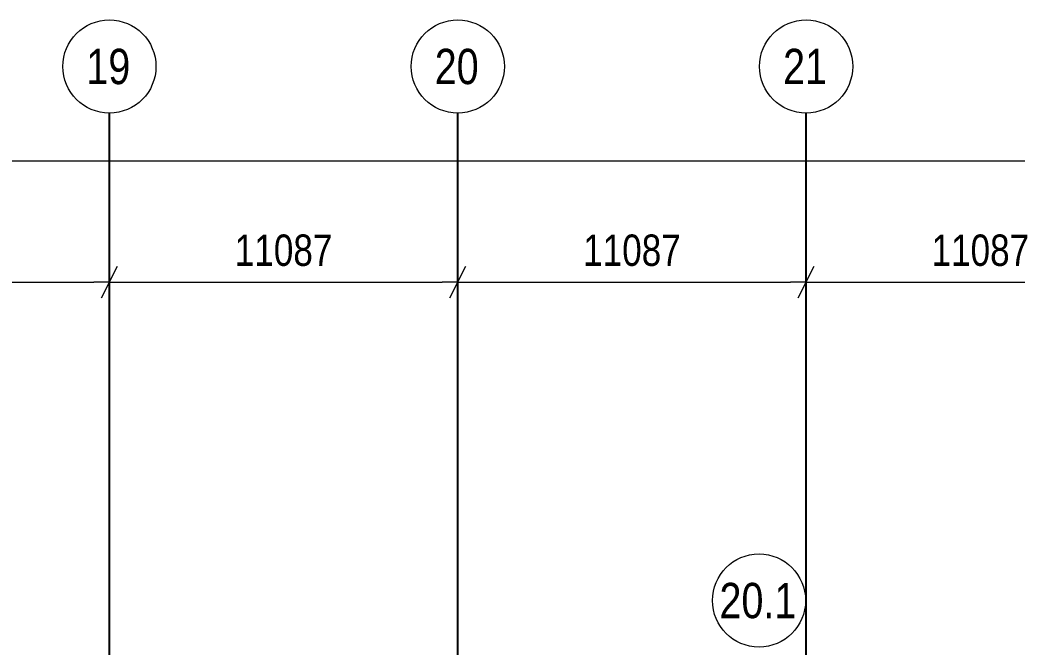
# Model space of a CAD drawing. Header units: millimetres. Extents: x -677815 to 476396, y -125373 to 39000.
# Drawn here: x 195493 to 227226, y 19027 to 38995 of the extents above; entities that cross this region are included whole.
import ezdxf
from ezdxf.enums import TextEntityAlignment as Align

# ---------------------------------------------------------------- set-up
doc = ezdxf.new("R2010")
doc.units = ezdxf.units.MM
doc.linetypes.add('Xref building Toll$0$Grid Line', pattern=[22.225, 12.7, -3.175, 3.175, -3.175])
for name, color, linetype, lineweight in [('AM_BOR', 4, 'Continuous', 25), ('Xref building Toll$0$annotation - dimensions', 7, 'Continuous', 0), ('Xref building Toll$0$annotation - text', 7, 'Continuous', 0)]:
    doc.layers.add(name, color=color, linetype=linetype, lineweight=lineweight)
doc.layers.add('Xref building Toll$0$S-GRID', color=8, linetype='Continuous')
doc.styles.add('Xref building Toll$0$1 200 sub headings', font='arial.ttf', dxfattribs={"width": 0.821429, "height": 560})
doc.styles.add('Xref building Toll$0$1 500 general', font='arial.ttf', dxfattribs={"width": 0.870588, "height": 850})
doc.styles.add('Xref building Toll$0$1 500 general_0', font='arial.ttf', dxfattribs={"width": 0.870588})
doc.dimstyles.new('Xref building Toll$0$1 500', dxfattribs={"dimtxt": 850, "dimasz": 425, "dimexe": 425, "dimexo": 0.0625, "dimgap": 425, "dimtad": 1, "dimdec": 0, "dimzin": 11, "dimdsep": 46, "dimtxsty": 'Xref building Toll$0$1 500 general', "dimblk": 'Xref building Toll$0$_Oblique_2.0', "dimcen": 0.09, "dimclrd": 256, "dimclre": 256, "dimadec": 4, "dimazin": 3, "dimtfac": 1, "dimtdec": 0, "dimtmove": 2, "dimatfit": 1, "dimldrblk": 'Xref building Toll$0$TerminatorOpen_2.0', "dimfxl": 1700, "dimfxlon": 1, "dimfrac": 2, "dimtolj": 1, "dimtzin": 11, "dimlwd": 0, "dimlwe": 0, "dimarcsym": 0})

# ---------------------------------------------------------------- blocks, each defined once
blk = doc.blocks.new('*U142')
at = {"layer": 'Xref building Toll$0$annotation - text', "linetype": 'Continuous', "lineweight": 13}
blk.add_circle((0, 0), 0.732, dxfattribs=at)
at = {"layer": 'Xref building Toll$0$annotation - text', "style": 'Xref building Toll$0$1 200 sub headings', "width": 0.8}
blk.add_text('19', height=0.5556, dxfattribs=at).set_placement((-0.017, 0), align=Align.MIDDLE_CENTER)
blk = doc.blocks.new('*U143')
at = {"layer": 'Xref building Toll$0$annotation - text', "linetype": 'Continuous', "lineweight": 13}
blk.add_circle((0, 0), 0.732, dxfattribs=at)
at = {"layer": 'Xref building Toll$0$annotation - text', "style": 'Xref building Toll$0$1 200 sub headings', "width": 0.8}
blk.add_text('20', height=0.5556, dxfattribs=at).set_placement((-0.017, 0), align=Align.MIDDLE_CENTER)
blk = doc.blocks.new('*U144')
at = {"layer": 'Xref building Toll$0$annotation - text', "linetype": 'Continuous', "lineweight": 13}
blk.add_circle((0, 0), 0.732, dxfattribs=at)
at = {"layer": 'Xref building Toll$0$annotation - text', "style": 'Xref building Toll$0$1 200 sub headings', "width": 0.8}
blk.add_text('21', height=0.5556, dxfattribs=at).set_placement((-0.017, 0), align=Align.MIDDLE_CENTER)
blk = doc.blocks.new('*U156')
at = {"layer": 'Xref building Toll$0$annotation - text', "linetype": 'Continuous', "lineweight": 13}
blk.add_circle((0, 0), 0.732, dxfattribs=at)
at = {"layer": 'Xref building Toll$0$annotation - text', "linetype": 'Continuous', "lineweight": 13, "style": 'Xref building Toll$0$1 200 sub headings', "width": 0.8}
blk.add_text('20.1', height=0.5556, dxfattribs=at).set_placement((-0.017, 0), align=Align.MIDDLE_CENTER)
blk = doc.blocks.new('Xref building Toll$0$_Oblique_2.0')
at = {"color": 0, "linetype": 'ByBlock', "lineweight": -2}
for p, q in [((0.5, 1), (-0.5, -1)), ((0, 0), (-1, 0))]:
    blk.add_line(p, q, dxfattribs=at)
blk = doc.blocks.new('*D184')
at = {"layer": 'Defpoints', "color": 0, "linetype": 'Continuous', "transparency": 16777216}
for p in [(-302993, 270238), (-32993, 270161), (-32993, 269803)]:
    blk.add_point(p, dxfattribs=at)
at = {"layer": 'Xref building Toll$0$annotation - dimensions', "linetype": 'Continuous', "lineweight": 0, "transparency": 16777216}
for p, q in [((-302993, 270238), (-302993, 269303)), ((-32993, 270160), (-32993, 269303)), ((-302493, 269803), (-33493, 269803))]:
    blk.add_line(p, q, dxfattribs=at)
at = {"layer": 'Xref building Toll$0$annotation - dimensions', "linetype": 'Continuous', "lineweight": 0, "transparency": 16777216, "xscale": 500, "yscale": 500, "zscale": 500, "rotation": 180}
blk.add_blockref('Xref building Toll$0$_Oblique_2.0', (-302993, 269803), dxfattribs=at)
at = {"layer": 'Xref building Toll$0$annotation - dimensions', "linetype": 'Continuous', "lineweight": 0, "transparency": 16777216, "xscale": 500, "yscale": 500, "zscale": 500}
blk.add_blockref('Xref building Toll$0$_Oblique_2.0', (-32993, 269803), dxfattribs=at)
at = {"layer": 'Xref building Toll$0$annotation - dimensions', "color": 0, "linetype": 'Continuous', "lineweight": 0, "transparency": 16777216, "insert": (-167993, 270814), "char_height": 1000, "attachment_point": 5, "style": 'Xref building Toll$0$1 500 general_0'}
blk.add_mtext('\\A1;\\H1x;\\W0.8;270000', dxfattribs=at)
blk = doc.blocks.new('Xref building Toll$0$TerminatorOpen_2.0')
at = {"color": 0, "linetype": 'ByBlock', "lineweight": -2}
for q in [(-1, 1), (-1, 0), (-1, -1)]:
    blk.add_line((0, 0), q, dxfattribs=at)
blk = doc.blocks.new('*D171')
at = {"layer": 'Defpoints', "color": 0, "linetype": 'Continuous', "transparency": 16777216}
for p in [(-115740, 271330), (-104653, 271330), (-104653, 265945)]:
    blk.add_point(p, dxfattribs=at)
at = {"layer": 'Xref building Toll$0$annotation - dimensions', "linetype": 'Continuous', "lineweight": 0, "transparency": 16777216}
for p, q in [((-115740, 267945), (-115740, 265445)), ((-104653, 267945), (-104653, 265445)), ((-115240, 265945), (-105153, 265945))]:
    blk.add_line(p, q, dxfattribs=at)
at = {"layer": 'Xref building Toll$0$annotation - dimensions', "linetype": 'Continuous', "lineweight": 0, "transparency": 16777216, "xscale": 500, "yscale": 500, "zscale": 500, "rotation": 180}
blk.add_blockref('Xref building Toll$0$_Oblique_2.0', (-115740, 265945), dxfattribs=at)
at = {"layer": 'Xref building Toll$0$annotation - dimensions', "linetype": 'Continuous', "lineweight": 0, "transparency": 16777216, "xscale": 500, "yscale": 500, "zscale": 500}
blk.add_blockref('Xref building Toll$0$_Oblique_2.0', (-104653, 265945), dxfattribs=at)
at = {"layer": 'Xref building Toll$0$annotation - dimensions', "color": 0, "linetype": 'Continuous', "lineweight": 0, "transparency": 16777216, "insert": (-110196, 266955), "char_height": 1000, "attachment_point": 5, "style": 'Xref building Toll$0$1 500 general_0'}
blk.add_mtext('\\A1;\\H1x;\\W0.8;11087', dxfattribs=at)
blk = doc.blocks.new('*D172')
at = {"layer": 'Defpoints', "color": 0, "linetype": 'Continuous', "transparency": 16777216}
for p in [(-104653, 271330), (-93566, 271330), (-93566, 265945)]:
    blk.add_point(p, dxfattribs=at)
at = {"layer": 'Xref building Toll$0$annotation - dimensions', "linetype": 'Continuous', "lineweight": 0, "transparency": 16777216}
for p, q in [((-104653, 267945), (-104653, 265445)), ((-93566, 267945), (-93566, 265445)), ((-104153, 265945), (-94066, 265945))]:
    blk.add_line(p, q, dxfattribs=at)
at = {"layer": 'Xref building Toll$0$annotation - dimensions', "linetype": 'Continuous', "lineweight": 0, "transparency": 16777216, "xscale": 500, "yscale": 500, "zscale": 500, "rotation": 180}
blk.add_blockref('Xref building Toll$0$_Oblique_2.0', (-104653, 265945), dxfattribs=at)
at = {"layer": 'Xref building Toll$0$annotation - dimensions', "linetype": 'Continuous', "lineweight": 0, "transparency": 16777216, "xscale": 500, "yscale": 500, "zscale": 500}
blk.add_blockref('Xref building Toll$0$_Oblique_2.0', (-93566, 265945), dxfattribs=at)
at = {"layer": 'Xref building Toll$0$annotation - dimensions', "color": 0, "linetype": 'Continuous', "lineweight": 0, "transparency": 16777216, "insert": (-99109, 266955), "char_height": 1000, "attachment_point": 5, "style": 'Xref building Toll$0$1 500 general_0'}
blk.add_mtext('\\A1;\\H1x;\\W0.8;11087', dxfattribs=at)
blk = doc.blocks.new('*D173')
at = {"layer": 'Defpoints', "color": 0, "linetype": 'Continuous', "transparency": 16777216}
for p in [(-93566, 271330), (-82479, 271330), (-82479, 265945)]:
    blk.add_point(p, dxfattribs=at)
at = {"layer": 'Xref building Toll$0$annotation - dimensions', "linetype": 'Continuous', "lineweight": 0, "transparency": 16777216}
for p, q in [((-93566, 267945), (-93566, 265445)), ((-82479, 267945), (-82479, 265445)), ((-93066, 265945), (-82979, 265945))]:
    blk.add_line(p, q, dxfattribs=at)
at = {"layer": 'Xref building Toll$0$annotation - dimensions', "linetype": 'Continuous', "lineweight": 0, "transparency": 16777216, "xscale": 500, "yscale": 500, "zscale": 500, "rotation": 180}
blk.add_blockref('Xref building Toll$0$_Oblique_2.0', (-93566, 265945), dxfattribs=at)
at = {"layer": 'Xref building Toll$0$annotation - dimensions', "linetype": 'Continuous', "lineweight": 0, "transparency": 16777216, "xscale": 500, "yscale": 500, "zscale": 500}
blk.add_blockref('Xref building Toll$0$_Oblique_2.0', (-82479, 265945), dxfattribs=at)
at = {"layer": 'Xref building Toll$0$annotation - dimensions', "color": 0, "linetype": 'Continuous', "lineweight": 0, "transparency": 16777216, "insert": (-88022, 266955), "char_height": 1000, "attachment_point": 5, "style": 'Xref building Toll$0$1 500 general_0'}
blk.add_mtext('\\A1;\\H1x;\\W0.8;11087', dxfattribs=at)
blk = doc.blocks.new('*D174')
at = {"layer": 'Defpoints', "color": 0, "linetype": 'Continuous', "transparency": 16777216}
for p in [(-82479, 271330), (-71392, 271330), (-71392, 265945)]:
    blk.add_point(p, dxfattribs=at)
at = {"layer": 'Xref building Toll$0$annotation - dimensions', "linetype": 'Continuous', "lineweight": 0, "transparency": 16777216}
for p, q in [((-82479, 267945), (-82479, 265445)), ((-71392, 267945), (-71392, 265445)), ((-81979, 265945), (-71892, 265945))]:
    blk.add_line(p, q, dxfattribs=at)
at = {"layer": 'Xref building Toll$0$annotation - dimensions', "linetype": 'Continuous', "lineweight": 0, "transparency": 16777216, "xscale": 500, "yscale": 500, "zscale": 500, "rotation": 180}
blk.add_blockref('Xref building Toll$0$_Oblique_2.0', (-82479, 265945), dxfattribs=at)
at = {"layer": 'Xref building Toll$0$annotation - dimensions', "linetype": 'Continuous', "lineweight": 0, "transparency": 16777216, "xscale": 500, "yscale": 500, "zscale": 500}
blk.add_blockref('Xref building Toll$0$_Oblique_2.0', (-71392, 265945), dxfattribs=at)
at = {"layer": 'Xref building Toll$0$annotation - dimensions', "color": 0, "linetype": 'Continuous', "lineweight": 0, "transparency": 16777216, "insert": (-76935, 266955), "char_height": 1000, "attachment_point": 5, "style": 'Xref building Toll$0$1 500 general_0'}
blk.add_mtext('\\A1;\\H1x;\\W0.8;11087', dxfattribs=at)
blk = doc.blocks.new('Xref building Toll$0$Toll Grids')
at = {"layer": 'Xref building Toll$0$S-GRID', "linetype": 'Xref building Toll$0$Grid Line'}
for p, q in [((198340, -125373.3), (198340, 36031.5)), ((209427, -125373.2), (209427, 36031.6)), ((220514, -125373.3), (220514, 36031.5))]:
    blk.add_line(p, q, dxfattribs=at)
at = {"layer": 'Xref building Toll$0$annotation - text', "xscale": 2025, "yscale": 2025, "zscale": 2025}
for name, p in [('*U142', (198340, 37513.4)), ('*U143', (209427, 37513.5)), ('*U144', (220514, 37513.4))]:
    blk.add_blockref(name, p, dxfattribs=at)
at = {"layer": 'Xref building Toll$0$annotation - text', "linetype": 'Continuous', "lineweight": 13, "xscale": 2025, "yscale": 2025, "zscale": 2025}
blk.add_blockref('*U156', (219014, 20509), dxfattribs=at)
at = {"layer": 'Xref building Toll$0$annotation - dimensions', "linetype": 'Continuous', "lineweight": 0}
for base, p1, p2, picture, middle in [((270000, 34504.6), (0, 34939.4), (270000, 34861.8), '*D184', (135000, 35515.1)), ((198340, 30645.8), (187253, 36031.5), (198340, 36031.5), '*D171', (192796.5, 31656.4)), ((209427, 30645.8), (198340, 36031.5), (209427, 36031.6), '*D172', (203883.5, 31656.4)), ((220514, 30645.8), (209427, 36031.6), (220514, 36031.5), '*D173', (214970.5, 31656.4)), ((231601, 30645.8), (220514, 36031.5), (231601, 36031.5), '*D174', (226057.5, 31656.4))]:
    dim = blk.add_linear_dim(base=base, p1=p1, p2=p2, text='\\H1x;\\W0.8;<>', dimstyle='Xref building Toll$0$1 500', override={"dimtxt": 1000, "dimasz": 500, "dimexe": 500, "dimgap": 500, "dimtxsty": 'Xref building Toll$0$1 500 general_0', "dimatfit": 3, "dimfxl": 2000}, dxfattribs=at)
    dim.commit()
    dim.dimension.update_dxf_attribs({"geometry": picture, "text_midpoint": middle, "insert": (302992.6, -235298.7)})
blk = doc.blocks.new('Xref building Toll')
blk.add_blockref('Xref building Toll$0$Toll Grids', (0, 0))

msp = doc.modelspace()

# ---------------------------------------------------------------- block references
at = {"layer": 'AM_BOR'}
msp.add_blockref('Xref building Toll', (0, 0), dxfattribs=at)

doc.saveas('drawing.dxf')
